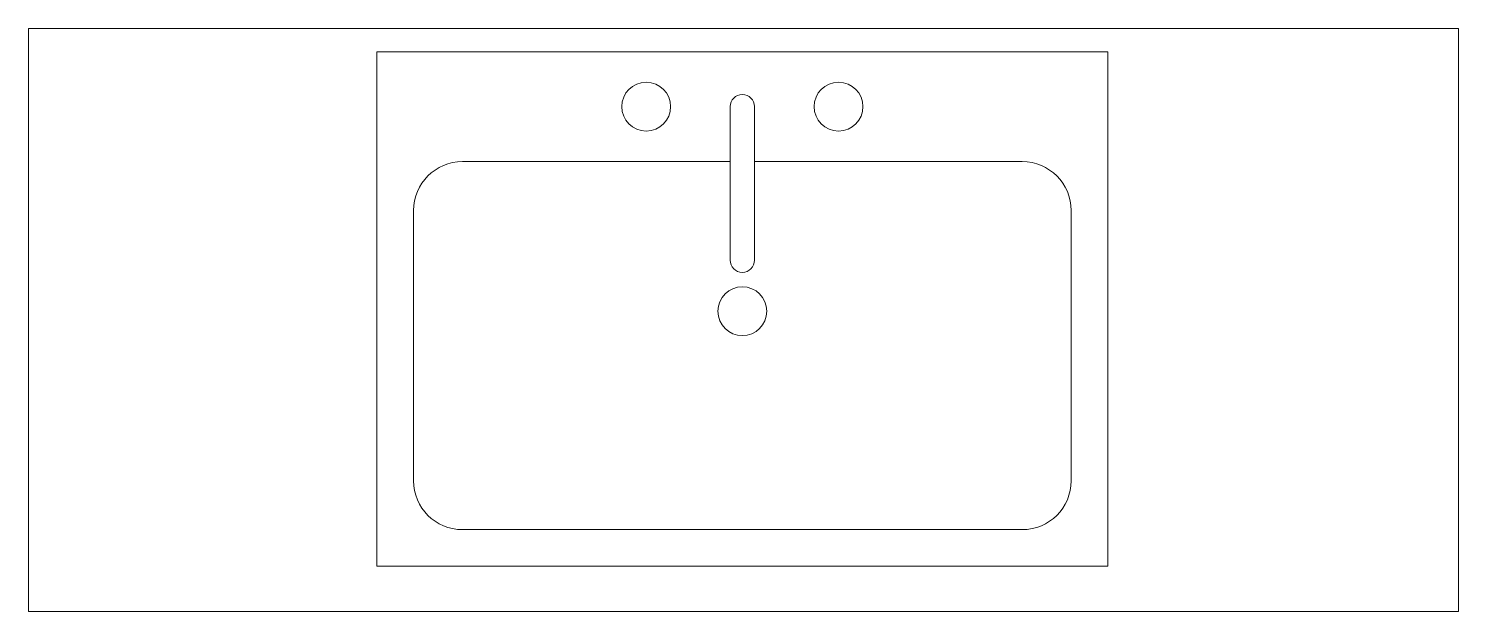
# Model space of a CAD drawing. Header units: centimetres. Extents: x 478 to 627, y 253 to 313.
import ezdxf

# ---------------------------------------------------------------- set-up
doc = ezdxf.new("R2010")
doc.units = ezdxf.units.CM
doc.layers.add('P-SANR-FIXT', color=31, linetype='Continuous', lineweight=9)
doc.layers.add('Q-CASE', color=31, linetype='Continuous', lineweight=9)

# ---------------------------------------------------------------- blocks, each defined once
blk = doc.blocks.new('Pia de Cozinha Simples - Pia de Cozinha-463509-Planta Baixa')
at = {"layer": 'P-SANR-FIXT'}
for p, q in [((39.57, 26.98), (-36.43, 26.98)), ((-36.43, 26.98), (-36.43, -26.52)), ((39.57, -26.52), (39.57, 26.98)), ((0.3, 21.27), (0.3, 5.31)), ((2.84, 21.27), (2.84, 5.31)), ((0.3, 15.55), (-27.54, 15.55)), ((30.68, 15.55), (2.84, 15.55)), ((-32.62, 10.47), (-32.62, -17.63)), ((35.76, -17.63), (35.76, 10.47)), ((-27.54, -22.71), (30.68, -22.71)), ((-36.43, -26.52), (39.57, -26.52))]:
    blk.add_line(p, q, dxfattribs=at)
for centre, radius, start, end in [((-8.43, 21.27), 2.54, 360, 180), ((11.57, 21.27), 2.54, 360, 180), ((1.57, 21.27), 1.27, 360, 180), ((-8.43, 21.27), 2.54, 180, 0), ((11.57, 21.27), 2.54, 180, 360), ((-27.54, 10.47), 5.08, 90, 180), ((30.68, 10.47), 5.08, 360, 90), ((1.57, 5.31), 1.27, 180, 0), ((1.57, 0), 2.54, 360, 180), ((1.57, 0), 2.54, 180, 0), ((-27.54, -17.63), 5.08, 180, 270), ((30.68, -17.63), 5.08, 270, 0)]:
    blk.add_arc(centre, radius, start, end, dxfattribs=at)

msp = doc.modelspace()

# ---------------------------------------------------------------- linework, layer by layer
at = {"layer": 'Q-CASE'}
msp.add_lwpolyline([(477.86, 313.5), (626.53, 313.5), (626.53, 252.9), (477.86, 252.9)], close=True, dxfattribs=at)

# ---------------------------------------------------------------- block references
at = {"layer": 'P-SANR-FIXT'}
msp.add_blockref('Pia de Cozinha Simples - Pia de Cozinha-463509-Planta Baixa', (550.51, 284.11), dxfattribs=at)

doc.saveas('drawing.dxf')
